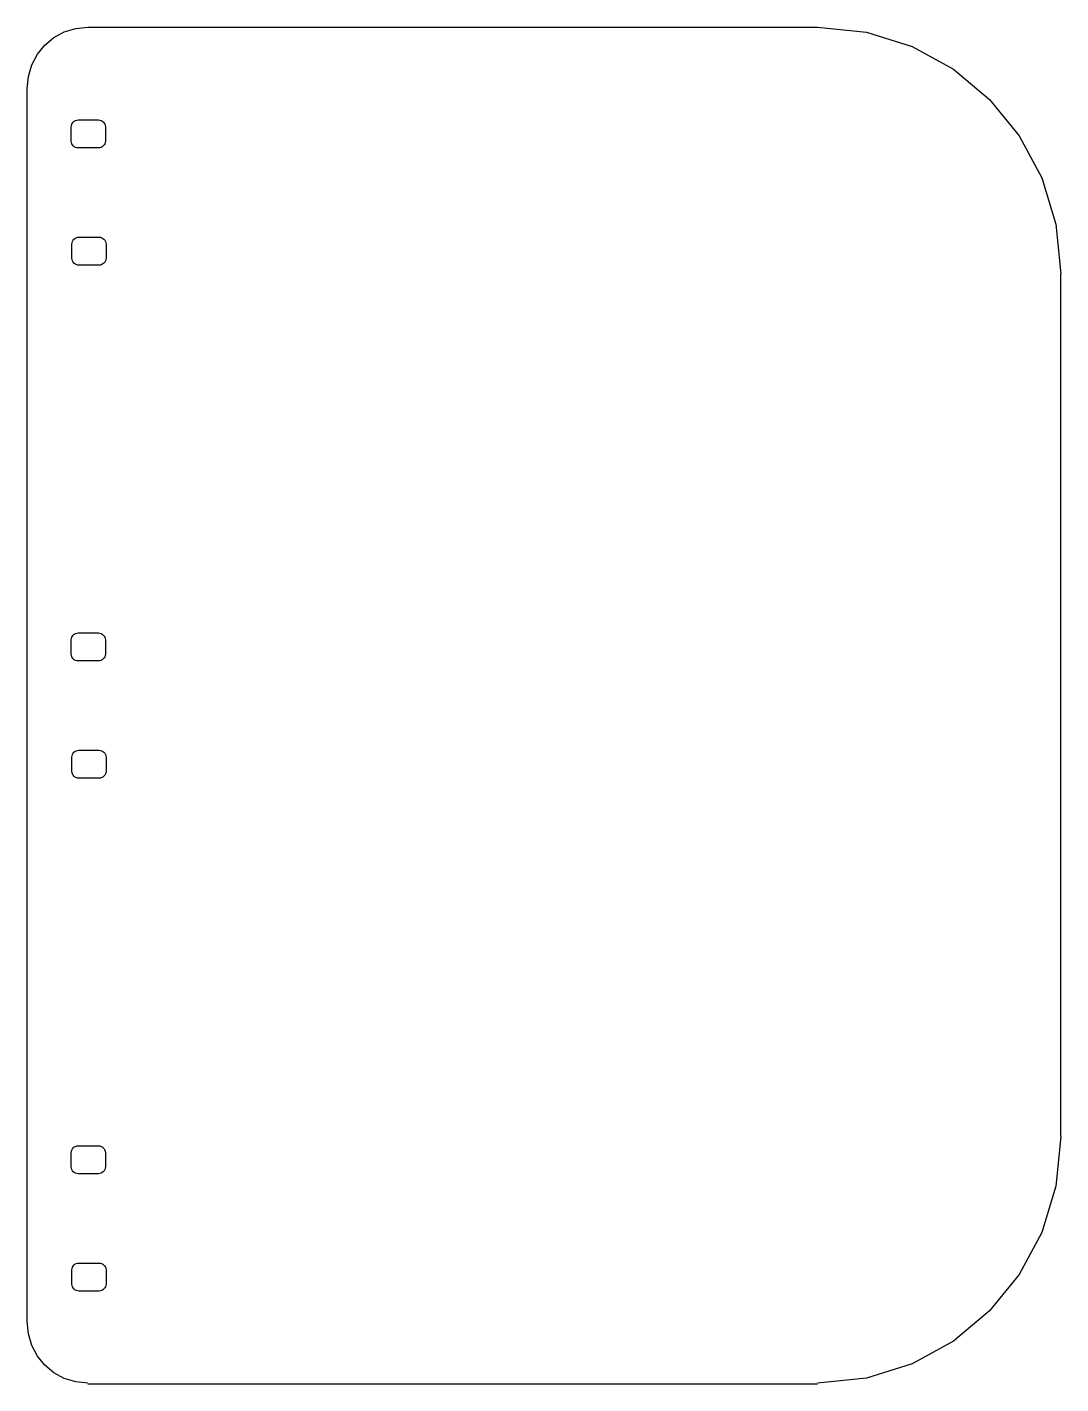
# Model space of a CAD drawing. Extents: x -1909 to -1685, y -489 to -195.
import ezdxf

# ---------------------------------------------------------------- set-up
doc = ezdxf.new("R2010")
doc.units = 0
doc.layers.add('LAYER_1', color=7, linetype='CONTINUOUS')

msp = doc.modelspace()

# ---------------------------------------------------------------- linework, layer by layer
at = {"layer": 'LAYER_1', "color": 1}
for points in [[(-1909.1847, -207.8964), (-1908.9173, -205.2026), (-1908.1501, -202.6944), (-1906.9361, -200.4254), (-1905.3278, -198.449), (-1903.3782, -196.8187), (-1901.1398, -195.588), (-1898.6656, -194.8104), (-1896.0082, -194.5393)], [(-1896.0082, -194.5385), (-1737.8908, -194.5385)], [(-1896.0082, -194.5393), (-1737.8908, -194.5393)], [(-1737.8908, -194.5393), (-1727.2718, -195.6252), (-1717.3797, -198.7395), (-1708.4271, -203.6669), (-1700.6261, -210.1921), (-1694.189, -218.1001), (-1689.3283, -227.1754), (-1686.2561, -237.203), (-1685.1849, -247.9675)], [(-1909.1847, -475.0371), (-1909.1847, -207.8964)], [(-1685.1847, -434.966), (-1685.1847, -247.9675)], [(-1685.1849, -434.966), (-1686.2561, -445.7305), (-1689.3283, -455.7581), (-1694.189, -464.8334), (-1700.6261, -472.7413), (-1708.4271, -479.2666), (-1717.3797, -484.1939), (-1727.2718, -487.3082), (-1737.8908, -488.3941)], [(-1896.0082, -488.3941), (-1898.6656, -488.123), (-1901.1398, -487.3454), (-1903.3782, -486.1147), (-1905.3278, -484.4844), (-1906.9361, -482.508), (-1908.1501, -480.239), (-1908.9173, -477.7309), (-1909.1847, -475.0371)], [(-1896.0082, -488.5389), (-1737.8908, -488.5389)]]:
    msp.add_lwpolyline(points, dxfattribs=at)
for points in [[(-1899.6349, -219.2181), (-1899.6349, -216.1511), (-1899.6043, -215.8498), (-1899.5165, -215.5687), (-1899.3778, -215.3139), (-1899.1943, -215.0917), (-1898.9721, -214.9082), (-1898.7173, -214.7695), (-1898.4362, -214.6817), (-1898.1349, -214.6511), (-1893.7397, -214.6511), (-1893.4384, -214.6817), (-1893.1573, -214.7695), (-1892.9025, -214.9082), (-1892.6803, -215.0917), (-1892.4968, -215.3139), (-1892.3581, -215.5687), (-1892.2703, -215.8498), (-1892.2397, -216.1511), (-1892.2397, -219.2181), (-1892.2703, -219.5194), (-1892.3581, -219.8005), (-1892.4968, -220.0553), (-1892.6803, -220.2775), (-1892.9025, -220.461), (-1893.1573, -220.5997), (-1893.4384, -220.6875), (-1893.7397, -220.7181), (-1898.1349, -220.7181), (-1898.4362, -220.6875), (-1898.7173, -220.5997), (-1898.9721, -220.461), (-1899.1943, -220.2775), (-1899.3778, -220.0553), (-1899.5165, -219.8005), (-1899.6043, -219.5194), (-1899.6349, -219.2181)], [(-1899.4835, -244.6181), (-1899.4835, -241.5511), (-1899.4529, -241.2498), (-1899.3651, -240.9687), (-1899.2264, -240.7139), (-1899.0429, -240.4917), (-1898.8207, -240.3082), (-1898.5659, -240.1695), (-1898.2848, -240.0817), (-1897.9835, -240.0511), (-1893.5883, -240.0511), (-1893.287, -240.0817), (-1893.0059, -240.1695), (-1892.7511, -240.3082), (-1892.5289, -240.4917), (-1892.3454, -240.7139), (-1892.2067, -240.9687), (-1892.1189, -241.2498), (-1892.0883, -241.5511), (-1892.0883, -244.6181), (-1892.1189, -244.9194), (-1892.2067, -245.2005), (-1892.3454, -245.4553), (-1892.5289, -245.6775), (-1892.7511, -245.861), (-1893.0059, -245.9997), (-1893.287, -246.0875), (-1893.5883, -246.1181), (-1897.9835, -246.1181), (-1898.2848, -246.0875), (-1898.5659, -245.9997), (-1898.8207, -245.861), (-1899.0429, -245.6775), (-1899.2264, -245.4553), (-1899.3651, -245.2005), (-1899.4529, -244.9194), (-1899.4835, -244.6181)], [(-1899.6349, -330.3928), (-1899.6349, -327.3258), (-1899.6043, -327.0245), (-1899.5165, -326.7434), (-1899.3778, -326.4886), (-1899.1943, -326.2664), (-1898.9721, -326.0829), (-1898.7173, -325.9442), (-1898.4362, -325.8564), (-1898.1349, -325.8258), (-1893.7397, -325.8258), (-1893.4384, -325.8564), (-1893.1573, -325.9442), (-1892.9025, -326.0829), (-1892.6803, -326.2664), (-1892.4968, -326.4886), (-1892.3581, -326.7434), (-1892.2703, -327.0245), (-1892.2397, -327.3258), (-1892.2397, -330.3928), (-1892.2703, -330.6941), (-1892.3581, -330.9752), (-1892.4968, -331.23), (-1892.6803, -331.4522), (-1892.9025, -331.6357), (-1893.1573, -331.7744), (-1893.4384, -331.8622), (-1893.7397, -331.8928), (-1898.1349, -331.8928), (-1898.4362, -331.8622), (-1898.7173, -331.7744), (-1898.9721, -331.6357), (-1899.1943, -331.4522), (-1899.3778, -331.23), (-1899.5165, -330.9752), (-1899.6043, -330.6941), (-1899.6349, -330.3928)], [(-1899.4835, -355.7928), (-1899.4835, -352.7258), (-1899.4529, -352.4245), (-1899.3651, -352.1434), (-1899.2264, -351.8886), (-1899.0429, -351.6664), (-1898.8207, -351.4829), (-1898.5659, -351.3442), (-1898.2848, -351.2564), (-1897.9835, -351.2258), (-1893.5883, -351.2258), (-1893.287, -351.2564), (-1893.0059, -351.3442), (-1892.7511, -351.4829), (-1892.5289, -351.6664), (-1892.3454, -351.8886), (-1892.2067, -352.1434), (-1892.1189, -352.4245), (-1892.0883, -352.7258), (-1892.0883, -355.7928), (-1892.1189, -356.0941), (-1892.2067, -356.3752), (-1892.3454, -356.63), (-1892.5289, -356.8522), (-1892.7511, -357.0357), (-1893.0059, -357.1744), (-1893.287, -357.2622), (-1893.5883, -357.2928), (-1897.9835, -357.2928), (-1898.2848, -357.2622), (-1898.5659, -357.1744), (-1898.8207, -357.0357), (-1899.0429, -356.8522), (-1899.2264, -356.63), (-1899.3651, -356.3752), (-1899.4529, -356.0941), (-1899.4835, -355.7928)], [(-1899.6349, -441.5178), (-1899.6349, -438.4508), (-1899.6043, -438.1495), (-1899.5165, -437.8684), (-1899.3778, -437.6136), (-1899.1943, -437.3914), (-1898.9721, -437.2079), (-1898.7173, -437.0692), (-1898.4362, -436.9814), (-1898.1349, -436.9508), (-1893.7397, -436.9508), (-1893.4384, -436.9814), (-1893.1573, -437.0692), (-1892.9025, -437.2079), (-1892.6803, -437.3914), (-1892.4968, -437.6136), (-1892.3581, -437.8684), (-1892.2703, -438.1495), (-1892.2397, -438.4508), (-1892.2397, -441.5178), (-1892.2703, -441.8191), (-1892.3581, -442.1002), (-1892.4968, -442.355), (-1892.6803, -442.5772), (-1892.9025, -442.7607), (-1893.1573, -442.8994), (-1893.4384, -442.9872), (-1893.7397, -443.0178), (-1898.1349, -443.0178), (-1898.4362, -442.9872), (-1898.7173, -442.8994), (-1898.9721, -442.7607), (-1899.1943, -442.5772), (-1899.3778, -442.355), (-1899.5165, -442.1002), (-1899.6043, -441.8191), (-1899.6349, -441.5178)], [(-1899.4835, -466.9178), (-1899.4835, -463.8508), (-1899.4529, -463.5495), (-1899.3651, -463.2684), (-1899.2264, -463.0136), (-1899.0429, -462.7914), (-1898.8207, -462.6079), (-1898.5659, -462.4692), (-1898.2848, -462.3814), (-1897.9835, -462.3508), (-1893.5883, -462.3508), (-1893.287, -462.3814), (-1893.0059, -462.4692), (-1892.7511, -462.6079), (-1892.5289, -462.7914), (-1892.3454, -463.0136), (-1892.2067, -463.2684), (-1892.1189, -463.5495), (-1892.0883, -463.8508), (-1892.0883, -466.9178), (-1892.1189, -467.2191), (-1892.2067, -467.5002), (-1892.3454, -467.755), (-1892.5289, -467.9772), (-1892.7511, -468.1607), (-1893.0059, -468.2994), (-1893.287, -468.3872), (-1893.5883, -468.4178), (-1897.9835, -468.4178), (-1898.2848, -468.3872), (-1898.5659, -468.2994), (-1898.8207, -468.1607), (-1899.0429, -467.9772), (-1899.2264, -467.755), (-1899.3651, -467.5002), (-1899.4529, -467.2191), (-1899.4835, -466.9178)]]:
    msp.add_lwpolyline(points, close=True, dxfattribs=at)

doc.saveas('drawing.dxf')
